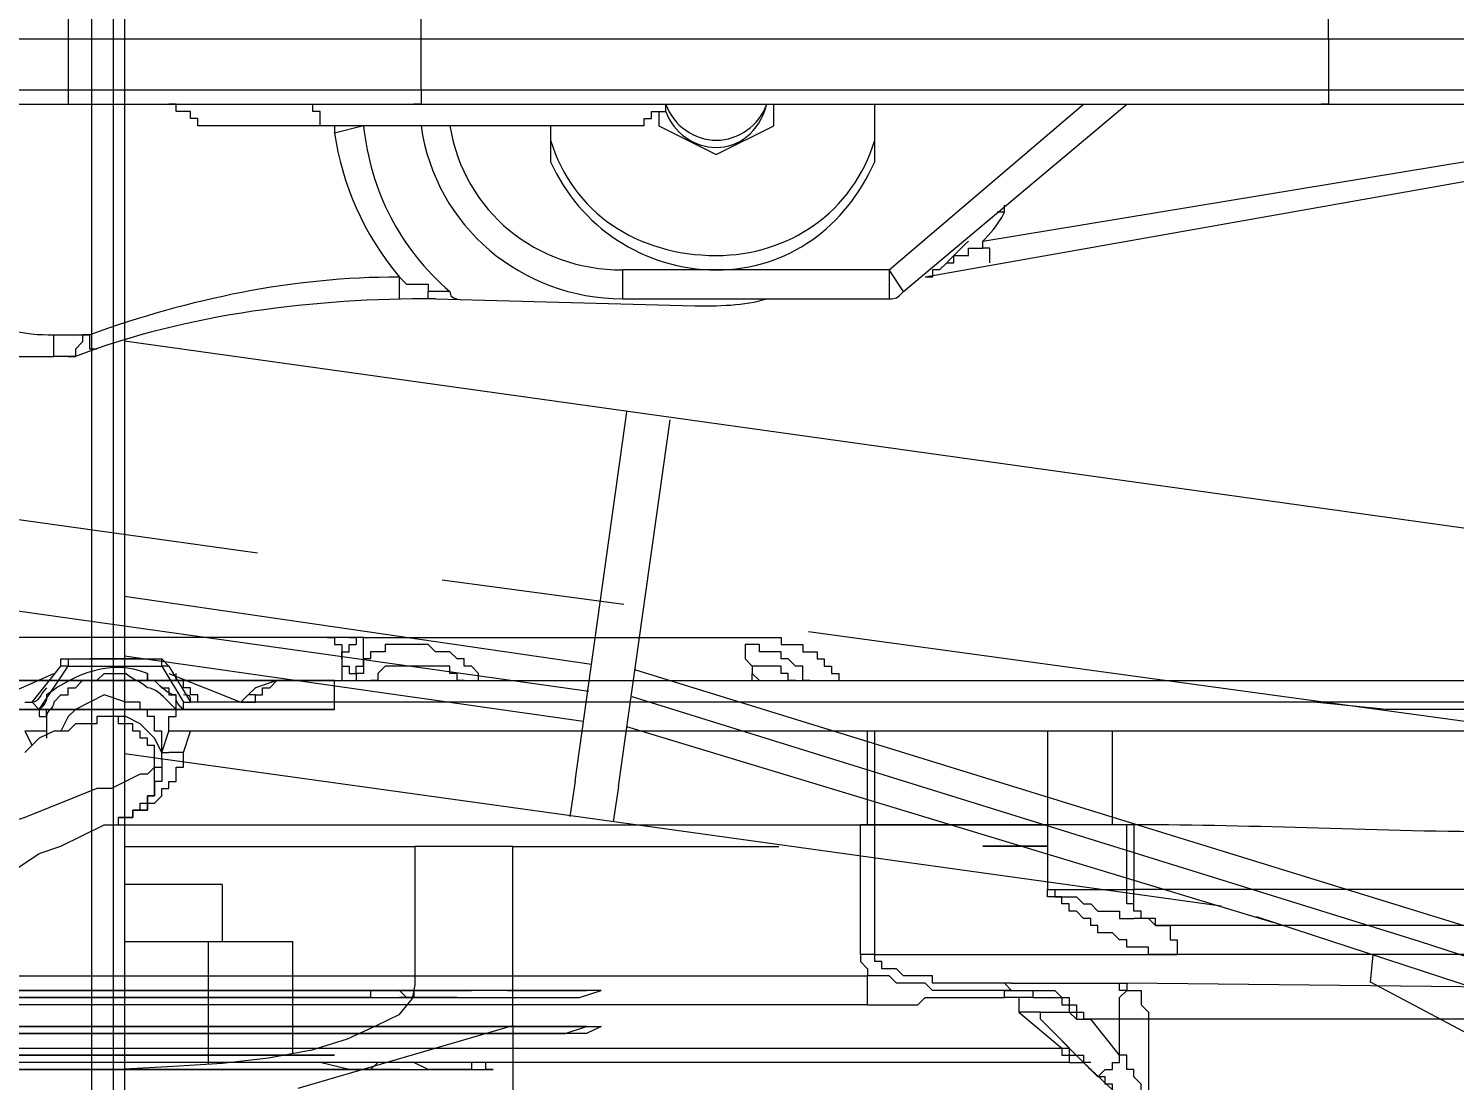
# Model space of a CAD drawing. Header units: millimetres. Extents: x 25083 to 52777, y 24772 to 45779.
# Drawn here: x 38618 to 38691.6, y 33862.8 to 33917 of the extents above; entities that cross this region are included whole.
import ezdxf

# ---------------------------------------------------------------- set-up
doc = ezdxf.new("R2010")
doc.units = ezdxf.units.MM
doc.layers.add('小车', color=7, linetype='Continuous')
doc.styles.get("Standard").update_dxf_attribs({"font": ''})
doc.styles.add('标准', font='', dxfattribs={"width": 0.667})
doc.styles.get('Standard').set_extended_font_data('SimSun')
doc.styles.get('标准').set_extended_font_data('FangSong_GB2312')
doc.dimstyles.new('ISO-25', dxfattribs={"dimtxt": 2.5, "dimasz": 2.5, "dimexe": 1.25, "dimexo": 0.625, "dimtad": 1, "dimtxsty": 'Standard', "dimcen": 2.5, "dimadec": 0, "dimazin": 0, "dimtfac": 1, "dimtmove": 0, "dimatfit": 3, "dimfxl": 1, "dimarcsym": 0})
doc.dimstyles.new('标准', dxfattribs={"dimtxt": 35, "dimasz": 4, "dimexe": 2, "dimexo": 0, "dimtad": 1, "dimdec": 1, "dimzin": 9, "dimdsep": 46, "dimtxsty": '标准', "dimcen": 0, "dimdle": 6, "dimazin": 2, "dimtfac": 1, "dimtdec": 1, "dimtmove": 0, "dimatfit": 3, "dimfxl": 1, "dimtolj": 1, "dimtzin": 0, "dimarcsym": 0})

# ---------------------------------------------------------------- blocks, each defined once
blk = doc.blocks.new('*D925')
at = {"color": 0, "lineweight": -2}
for p, q in [((29677.862, 34881.662), (29677.862, 32448.293)), ((40733.017, 34757.645), (40733.017, 32448.293)), ((29680.362, 32449.543), (40730.517, 32449.543))]:
    blk.add_line(p, q, dxfattribs=at)
at = {"color": 0}
for points in [[(29680.362, 32449.96), (29680.362, 32449.127), (29677.862, 32449.543)], [(40730.517, 32449.127), (40730.517, 32449.96), (40733.017, 32449.543)]]:
    blk.add_solid(points, dxfattribs=at)
at = {"layer": 'DEFPOINTS', "color": 0}
for p in [(29677.862, 34882.287), (40733.017, 34758.27), (40733.017, 32449.543)]:
    blk.add_point(p, dxfattribs=at)
at = {"color": 0, "insert": (35205.439, 32451.628), "char_height": 2.5, "attachment_point": 5}
blk.add_mtext('11055,15', dxfattribs=at)
blk = doc.blocks.new('zw$D2F4')
at = {"color": 7, "lineweight": 5}
for points in [[(684.415, 819.218), (684.415, 919.114)], [(699.64, 866.381), (699.269, 866.752), (699.269, 867.123), (698.526, 868.609), (698.526, 869.351), (697.041, 873.065), (696.669, 874.179), (695.184, 877.893), (694.441, 879.378), (693.327, 883.092), (692.956, 883.092), (692.213, 885.691), (691.47, 887.919), (690.728, 889.776), (689.985, 891.262), (689.614, 893.118), (689.242, 893.49), (688.5, 896.461), (688.128, 897.575), (688.128, 898.689), (687.757, 899.803), (687.757, 900.917), (687.386, 902.031), (687.386, 903.145)], [(684.786, 902.774), (685.9, 895.718), (688.5, 887.919), (690.356, 883.092), (691.842, 879.749), (692.956, 877.15), (694.441, 873.436), (695.184, 872.322), (695.555, 871.208), (696.669, 868.98), (696.669, 868.237), (697.041, 868.237)], [(685.157, 900.917), (685.157, 819.589)], [(685.9, 867.495), (685.9, 890.519), (686.271, 892.004), (686.271, 879.007), (686.271, 878.635), (686.271, 868.237)], [(688.128, 868.237), (688.128, 892.004), (687.757, 890.89), (687.757, 878.264), (687.757, 873.065), (687.757, 867.495)], [(686.271, 868.237), (686.271, 891.262), (685.9, 890.148), (685.9, 877.893), (685.9, 873.065), (685.9, 867.495)], [(687.386, 829.616), (687.386, 891.262)], [(684.415, 867.866), (684.415, 877.893), (684.043, 879.378), (684.043, 880.492), (684.415, 880.864), (684.415, 883.092), (684.043, 883.463), (684.043, 885.32), (684.415, 886.063), (684.415, 886.434), (684.043, 886.434), (684.043, 867.495)], [(685.9, 867.495), (685.9, 886.434), (685.9, 867.866)], [(688.871, 886.434), (688.871, 829.616)], [(685.9, 867.866), (685.9, 882.72), (685.9, 867.495)], [(687.757, 867.495), (687.757, 880.121), (688.128, 880.492), (688.128, 881.606), (687.757, 881.978), (687.757, 882.349), (688.128, 882.72), (688.128, 867.866)], [(684.043, 867.495), (684.043, 881.978), (684.043, 867.866)], [(733.805, 880.492), (733.805, 794.708)], [(734.548, 880.492), (734.548, 793.966)], [(737.148, 793.966), (737.148, 880.492)], [(706.325, 857.468), (706.325, 879.007)], [(684.786, 867.495), (684.786, 878.635), (684.786, 878.264), (684.786, 868.237)], [(684.786, 868.237), (684.786, 878.264), (684.786, 873.065), (684.786, 867.495)], [(702.611, 877.15), (702.611, 857.097)], [(702.611, 857.097), (702.611, 877.15)], [(704.097, 877.15), (704.097, 857.097)], [(704.097, 857.097), (704.097, 877.15)], [(702.983, 874.922), (704.468, 871.58)], [(701.126, 872.322), (700.383, 873.065)], [(701.497, 873.065), (700.754, 872.694)], [(701.497, 871.951), (701.497, 873.065)], [(702.983, 873.065), (702.983, 872.694)], [(701.497, 871.58), (701.126, 872.322)], [(702.983, 872.694), (702.611, 872.322), (702.24, 872.322), (702.24, 871.951)], [(702.24, 871.951), (702.611, 871.951), (702.611, 872.322)], [(702.611, 872.322), (704.839, 870.837)], [(702.983, 872.694), (704.839, 871.208)], [(701.497, 871.951), (701.126, 871.951)], [(702.24, 871.951), (701.497, 871.951)], [(701.869, 869.351), (701.869, 870.465), (701.497, 870.837), (701.497, 871.58)], [(702.983, 871.58), (703.354, 871.208), (703.354, 870.837), (703.725, 870.837), (703.725, 870.465), (704.097, 870.094), (704.097, 869.351), (704.468, 868.98), (704.468, 867.866)], [(720.808, 870.837), (720.808, 871.58)], [(720.808, 871.58), (721.922, 871.58)], [(721.922, 871.58), (721.922, 869.723)], [(702.611, 870.465), (702.24, 870.837), (701.497, 871.208)], [(704.839, 870.837), (704.839, 871.208)], [(704.839, 871.208), (705.211, 871.208)], [(704.839, 870.837), (704.839, 866.009)], [(705.211, 870.837), (704.839, 870.837)], [(705.211, 871.208), (705.211, 870.837)], [(705.211, 870.837), (705.211, 866.009)], [(721.922, 869.723), (721.922, 870.094), (721.551, 870.094), (721.179, 870.465), (720.808, 870.465), (720.808, 870.837)], [(738.262, 870.837), (733.805, 870.837)], [(702.983, 867.495), (702.983, 867.866), (703.354, 868.98), (702.611, 870.465)], [(701.126, 866.381), (701.869, 867.123), (702.24, 867.866), (702.24, 869.351), (701.869, 869.351)], [(701.497, 867.123), (701.497, 867.495), (701.869, 867.495), (701.869, 868.237), (702.24, 868.237), (702.24, 868.609), (702.24, 868.98), (702.24, 869.351), (701.869, 869.351)], [(721.179, 869.351), (721.179, 869.723), (721.922, 869.723)], [(696.669, 868.98), (696.669, 829.616)], [(684.043, 867.495), (684.043, 848.927), (684.043, 849.298), (684.415, 849.298), (684.415, 850.041), (684.043, 850.041), (684.043, 852.269), (684.415, 853.012), (684.415, 854.868), (684.043, 855.24), (684.043, 856.354), (684.415, 857.839), (684.415, 867.866)], [(684.043, 867.866), (684.043, 853.754), (684.043, 867.495)], [(684.786, 867.495), (684.786, 857.468), (684.786, 862.667), (684.786, 868.237)], [(684.786, 868.237), (684.786, 857.097), (684.786, 857.468), (684.786, 867.495)], [(686.271, 868.237), (686.271, 843.356), (685.9, 844.099), (685.9, 856.725), (685.9, 857.097), (685.9, 867.495)], [(685.9, 867.495), (685.9, 845.213), (686.271, 844.099), (686.271, 857.839), (686.271, 862.667), (686.271, 868.237)], [(685.9, 867.123), (685.9, 868.237)], [(685.9, 868.237), (685.9, 867.123)], [(685.9, 867.866), (685.9, 848.927), (685.9, 867.495)], [(685.9, 867.495), (685.9, 853.012), (685.9, 867.866)], [(687.757, 867.495), (687.757, 844.47), (688.128, 843.356), (688.128, 857.468), (688.128, 862.667), (688.128, 868.237)], [(687.757, 868.237), (687.757, 867.123)], [(687.757, 867.123), (687.757, 868.237)], [(688.128, 867.866), (688.128, 853.012), (687.757, 853.012), (687.757, 853.383), (688.128, 853.754), (688.128, 855.24), (687.757, 855.24), (687.757, 867.495)], [(697.412, 867.495), (697.041, 867.495), (697.041, 868.237)], [(697.041, 868.237), (697.041, 867.495), (697.412, 867.495), (697.412, 867.123), (697.784, 867.123), (697.784, 866.752), (698.155, 866.752), (698.155, 866.381), (699.64, 866.381)], [(697.412, 867.495), (697.412, 866.752), (697.784, 866.752), (697.784, 866.381), (698.155, 866.009), (698.526, 866.009), (698.526, 865.638), (698.898, 865.638), (698.898, 865.266), (699.269, 865.266), (699.64, 865.266), (699.64, 864.895), (700.383, 864.895)], [(699.64, 866.009), (698.898, 866.009), (698.898, 866.381), (698.155, 866.381), (698.155, 866.752), (697.784, 866.752), (697.412, 866.752), (697.412, 867.495)], [(700.383, 866.381), (700.754, 866.381), (700.754, 866.752), (701.126, 866.752), (701.126, 867.123), (701.497, 867.123)], [(701.497, 866.009), (701.497, 866.381), (702.24, 866.381), (702.24, 866.752), (702.611, 866.752), (702.611, 867.123), (702.983, 867.123), (702.983, 867.495)], [(699.64, 866.381), (700.383, 866.381)], [(699.64, 866.381), (699.64, 866.009)], [(700.383, 866.009), (701.126, 866.381)], [(704.468, 866.752), (704.097, 866.752), (704.097, 866.381), (703.725, 866.009), (703.725, 865.638), (703.354, 865.638), (703.354, 865.266)], [(704.097, 866.752), (704.468, 866.752)], [(700.012, 866.009), (699.64, 866.009)], [(700.383, 866.009), (701.497, 865.638)], [(700.383, 866.009), (701.497, 866.009)], [(700.383, 866.009), (700.383, 865.638)], [(701.497, 865.638), (702.24, 865.638)], [(701.497, 864.524), (701.497, 865.638)], [(702.24, 865.638), (702.24, 865.266), (702.611, 865.266), (702.611, 864.895), (702.983, 864.895), (702.983, 864.524)], [(704.839, 866.009), (702.983, 864.895)], [(704.468, 865.638), (702.983, 861.924)], [(704.839, 865.638), (702.983, 864.524)], [(705.211, 866.009), (704.839, 865.638)], [(704.839, 866.009), (705.211, 866.009)], [(704.839, 865.638), (704.839, 866.009)], [(732.691, 864.152), (733.063, 864.152), (733.063, 864.524), (733.434, 864.524), (733.434, 864.895), (733.434, 865.266), (733.805, 865.266), (733.805, 865.638)], [(700.383, 864.895), (701.497, 864.524)], [(702.983, 864.152), (703.354, 864.152), (703.354, 864.524), (703.725, 864.524), (703.725, 864.895), (704.097, 864.895), (704.097, 865.266), (704.468, 865.266)], [(701.497, 829.616), (701.497, 864.524)], [(702.983, 864.152), (702.983, 864.524)], [(702.983, 863.781), (702.983, 864.152)], [(732.691, 841.128), (732.691, 864.152)], [(702.983, 863.41), (702.983, 863.781)], [(702.983, 863.038), (702.983, 863.41)], [(702.983, 862.667), (702.983, 863.41)], [(702.983, 862.667), (702.983, 863.038)], [(702.983, 862.296), (702.983, 862.667)], [(702.983, 861.924), (702.983, 862.296)], [(702.983, 861.182), (702.983, 862.296)], [(702.983, 861.553), (702.983, 861.924)], [(703.354, 861.553), (702.983, 861.924)], [(702.983, 861.553), (702.983, 861.924)], [(702.983, 861.924), (702.983, 861.553)], [(702.611, 861.182), (702.611, 859.325), (702.611, 858.953)], [(702.611, 858.953), (702.611, 860.81), (702.611, 861.182)], [(702.611, 861.182), (702.611, 859.325), (702.611, 858.953)], [(702.611, 858.953), (702.611, 860.81), (702.611, 861.182)], [(702.983, 861.182), (702.983, 861.553)], [(702.983, 861.182), (702.983, 861.553)], [(702.983, 861.182), (703.354, 861.182)], [(702.983, 860.81), (702.983, 861.182)], [(702.983, 860.81), (702.983, 861.182)], [(703.725, 861.182), (703.354, 861.553)], [(703.354, 861.182), (703.354, 861.553)], [(703.354, 861.182), (703.354, 860.81), (703.725, 860.81), (703.725, 860.439), (704.097, 860.067), (704.097, 859.696)], [(704.097, 860.067), (703.725, 861.182)], [(704.097, 858.953), (704.097, 860.439), (704.097, 861.182)], [(704.097, 861.182), (704.097, 859.696), (704.097, 859.325), (704.097, 858.953)], [(704.097, 858.953), (704.097, 860.439), (704.097, 860.81), (704.097, 861.182)], [(704.097, 861.182), (704.097, 859.696), (704.097, 858.953)], [(702.983, 860.439), (702.983, 860.81)], [(702.983, 860.439), (702.983, 860.81)], [(702.983, 860.067), (702.983, 860.439)], [(702.983, 859.696), (702.983, 860.439)], [(702.983, 859.696), (702.983, 860.439)], [(702.983, 860.067), (702.983, 860.439)], [(702.983, 859.696), (702.983, 860.067)], [(702.983, 859.696), (702.983, 860.067)], [(702.983, 859.325), (702.983, 859.696)], [(702.983, 859.325), (702.983, 859.696)], [(704.097, 859.696), (704.097, 860.067)], [(704.097, 859.696), (704.097, 857.468)], [(702.983, 858.953), (702.983, 859.325)], [(702.983, 858.953), (702.983, 859.325)], [(702.983, 858.582), (702.983, 859.325)], [(702.983, 858.582), (702.983, 858.953)], [(702.983, 858.211), (702.983, 858.582)], [(702.983, 858.211), (702.983, 858.582)], [(702.983, 858.211), (702.983, 858.582)], [(702.983, 858.211), (702.983, 858.582)], [(702.983, 857.839), (702.983, 858.211)], [(702.983, 857.839), (702.983, 858.211)], [(732.691, 857.839), (733.434, 857.839), (733.434, 858.211), (733.805, 858.211)], [(702.983, 857.468), (702.983, 857.839)], [(702.983, 857.468), (702.983, 857.839)], [(702.983, 857.097), (702.983, 857.839)], [(702.983, 857.097), (702.983, 857.468)], [(704.097, 857.468), (704.097, 855.611)], [(706.325, 857.097), (706.325, 857.468)], [(706.325, 857.468), (706.325, 857.097)], [(702.611, 857.097), (704.097, 857.097)], [(702.611, 857.097), (704.097, 857.097)], [(702.983, 856.725), (702.983, 857.097)], [(702.983, 856.725), (702.983, 857.097)], [(702.983, 856.725), (702.983, 857.097)], [(702.983, 856.725), (702.983, 857.097)], [(702.983, 856.354), (702.983, 856.725)], [(702.983, 856.354), (702.983, 856.725)], [(705.211, 856.725), (704.097, 856.725)], [(704.839, 856.725), (704.839, 856.354), (704.468, 856.354), (704.468, 855.982)], [(705.211, 856.725), (704.839, 856.725)], [(706.325, 857.097), (705.953, 857.097), (705.953, 856.725), (705.211, 856.725)], [(705.211, 856.725), (705.582, 856.725), (705.582, 856.354), (705.953, 856.354)], [(705.953, 856.725), (705.211, 856.725)], [(706.325, 856.354), (706.325, 857.097)], [(732.691, 855.611), (732.32, 857.097)], [(702.983, 855.982), (702.983, 856.354)], [(702.983, 855.611), (702.983, 856.354)], [(702.983, 855.24), (702.983, 855.982)], [(702.983, 855.611), (702.983, 855.982)], [(705.211, 855.611), (704.468, 855.611), (704.468, 855.982)], [(704.468, 855.982), (704.839, 855.982), (704.839, 855.611), (706.325, 855.611)], [(706.325, 856.354), (706.325, 855.982), (705.953, 855.982)], [(705.953, 856.354), (705.953, 855.982)], [(706.325, 855.611), (706.325, 855.982), (705.953, 855.982)], [(706.325, 855.611), (706.325, 856.354)], [(702.983, 855.24), (702.983, 855.611)], [(702.983, 855.24), (702.983, 855.611)], [(702.983, 855.24), (702.983, 855.611)], [(702.983, 854.868), (702.983, 855.24)], [(702.983, 854.868), (702.983, 855.24)], [(704.097, 855.611), (704.097, 853.754)], [(704.468, 854.868), (704.097, 854.868), (704.097, 855.24)], [(705.582, 854.868), (705.582, 855.24), (705.211, 855.24), (705.211, 855.611)], [(706.325, 855.611), (706.325, 834.815)], [(702.983, 854.497), (702.983, 854.868)], [(702.983, 854.126), (702.983, 854.868)], [(702.983, 854.126), (702.983, 854.497)], [(702.983, 854.126), (702.983, 854.497)], [(702.983, 854.126), (702.983, 854.497)], [(704.097, 849.669), (704.468, 849.669), (704.839, 850.041), (704.839, 850.412), (705.211, 850.412), (705.211, 850.783), (705.582, 851.155), (705.582, 851.898), (705.953, 852.269), (705.953, 854.497), (705.582, 854.497), (705.582, 854.868)], [(704.839, 852.269), (704.839, 854.497), (704.468, 854.868)], [(687.757, 853.754), (687.757, 851.898), (687.757, 850.783)], [(687.757, 850.783), (687.757, 852.64), (687.757, 853.754)], [(702.983, 853.754), (702.983, 854.126)], [(702.983, 853.754), (702.983, 854.126)], [(702.983, 853.383), (702.983, 853.754)], [(702.983, 853.383), (702.983, 853.754)], [(704.097, 853.754), (704.097, 851.155)], [(723.779, 853.754), (724.893, 853.754)], [(724.893, 853.754), (724.521, 853.383), (724.521, 852.269), (724.15, 852.269)], [(688.128, 853.012), (688.128, 851.155), (688.128, 850.783), (688.128, 850.041)], [(688.128, 850.041), (688.128, 851.526), (688.128, 851.898), (688.128, 853.012)], [(702.983, 853.012), (702.983, 853.383)], [(702.983, 853.012), (702.983, 853.383)], [(702.983, 852.64), (702.983, 853.012)], [(702.983, 852.64), (702.983, 853.012)], [(702.983, 852.64), (702.983, 853.012)], [(702.983, 852.64), (702.983, 853.012)], [(734.548, 852.64), (733.805, 852.64), (733.805, 853.012)], [(737.148, 852.64), (738.262, 852.64), (738.262, 853.012)], [(702.983, 851.898), (702.983, 852.64)], [(702.983, 851.898), (702.983, 852.64)], [(704.097, 850.412), (704.097, 850.783), (704.468, 850.783), (704.468, 851.155), (704.839, 851.155), (704.839, 852.269)], [(723.779, 851.898), (723.779, 852.269), (724.15, 852.269)], [(724.15, 851.155), (724.15, 852.269)], [(734.548, 852.64), (737.148, 852.64)], [(702.983, 851.155), (702.983, 851.898)], [(702.983, 851.526), (702.983, 851.898)], [(702.983, 851.526), (702.983, 851.898)], [(702.983, 851.155), (702.983, 851.526)], [(702.983, 851.155), (702.983, 851.526)], [(702.983, 851.155), (702.983, 851.526)], [(723.779, 851.898), (723.407, 838.529)], [(702.983, 850.783), (702.983, 851.155)], [(702.983, 850.783), (702.983, 851.155)], [(702.983, 850.412), (702.983, 850.783)], [(702.983, 850.412), (702.983, 850.783)], [(704.097, 851.155), (704.097, 848.555)], [(702.983, 850.041), (702.983, 850.412)], [(702.983, 850.041), (702.983, 850.412)], [(702.983, 850.041), (702.983, 850.412)], [(702.983, 849.669), (702.983, 850.041)], [(702.983, 849.298), (702.983, 850.041)], [(702.983, 849.298), (702.983, 849.669)], [(702.983, 848.927), (702.983, 849.298)], [(702.983, 848.927), (702.983, 849.298)], [(702.983, 848.555), (702.983, 848.927)], [(702.983, 848.555), (702.983, 848.927)], [(702.983, 848.555), (702.983, 848.927)], [(702.983, 848.184), (702.983, 848.555)], [(702.983, 848.184), (702.983, 848.555)], [(704.097, 848.555), (704.097, 844.842)], [(688.128, 848.184), (688.128, 845.584), (688.128, 845.213), (688.128, 844.099)], [(688.128, 844.099), (688.128, 846.699), (688.128, 847.07), (688.128, 848.184)], [(702.983, 847.813), (702.983, 848.184)], [(702.983, 847.813), (702.983, 848.184)], [(702.983, 847.441), (702.983, 847.813)], [(702.983, 847.441), (702.983, 847.813)], [(702.983, 847.441), (702.983, 847.813)], [(702.983, 847.441), (702.983, 847.813)], [(702.983, 846.699), (702.983, 847.441)], [(702.983, 846.699), (702.983, 847.441)], [(702.983, 846.327), (702.983, 846.699)], [(702.983, 846.327), (702.983, 846.699)], [(702.983, 846.327), (702.983, 846.699)], [(702.983, 846.327), (702.983, 846.699)], [(702.983, 845.584), (702.983, 846.327)], [(702.983, 845.584), (702.983, 846.327)], [(702.983, 845.213), (702.983, 845.584)], [(702.983, 845.213), (702.983, 845.584)], [(702.983, 845.213), (702.983, 845.584)], [(702.983, 845.213), (702.983, 845.584)], [(732.691, 845.956), (730.835, 845.956)], [(702.983, 844.842), (702.983, 845.213)], [(702.983, 844.842), (702.983, 845.213)], [(702.983, 844.47), (702.983, 844.842)], [(702.983, 844.47), (702.983, 844.842)], [(702.983, 844.099), (702.983, 844.47)], [(702.983, 844.099), (702.983, 844.47)], [(702.983, 844.099), (702.983, 844.47)], [(702.983, 844.099), (702.983, 844.47)], [(704.097, 844.842), (704.097, 844.099)], [(702.983, 843.728), (702.983, 844.099)], [(702.983, 843.728), (702.983, 844.099)], [(702.983, 843.356), (702.983, 843.728)], [(702.983, 843.356), (702.983, 843.728)], [(704.097, 844.099), (704.097, 842.242)], [(702.983, 842.985), (702.983, 843.356)], [(702.983, 842.985), (702.983, 843.356)], [(702.983, 842.985), (702.983, 843.356)], [(702.983, 842.985), (702.983, 843.356)], [(702.983, 842.242), (702.983, 842.985)], [(702.983, 842.242), (702.983, 842.985)], [(702.983, 841.871), (702.983, 842.614)], [(702.983, 842.242), (702.983, 842.614)], [(702.983, 841.871), (702.983, 842.242)], [(702.983, 841.871), (702.983, 842.242)], [(702.983, 841.871), (702.983, 842.242)], [(704.097, 842.242), (704.097, 841.128)], [(723.779, 842.242), (723.779, 828.502)], [(723.779, 842.242), (725.264, 842.242)], [(725.264, 828.502), (725.264, 842.242)], [(702.983, 841.499), (702.983, 841.871)], [(702.983, 841.499), (702.983, 841.871)], [(702.983, 841.128), (702.983, 841.499)], [(702.983, 841.128), (702.983, 841.499)], [(702.983, 840.757), (702.983, 841.128)], [(702.983, 840.757), (702.983, 841.128)], [(702.983, 840.757), (702.983, 841.128)], [(702.983, 840.757), (702.983, 841.128)], [(702.983, 840.385), (702.983, 840.757)], [(702.983, 840.385), (702.983, 840.757)], [(704.097, 841.128), (704.097, 838.9)], [(732.691, 841.128), (733.063, 841.128), (733.063, 840.757), (733.434, 840.757), (733.434, 840.385), (733.434, 840.014), (733.805, 840.014), (733.805, 839.643)], [(702.983, 840.014), (702.983, 840.385)], [(702.983, 840.014), (702.983, 840.385)], [(702.983, 840.014), (702.983, 840.385)], [(702.983, 839.643), (702.983, 840.014)], [(702.983, 839.643), (702.983, 840.014)], [(732.691, 840.385), (731.206, 837.415)], [(733.434, 840.385), (732.691, 840.385)], [(702.983, 839.271), (702.983, 839.643)], [(702.983, 839.271), (702.983, 839.643)], [(702.983, 839.271), (702.983, 839.643)], [(702.983, 839.271), (702.983, 839.643)], [(702.983, 838.9), (702.983, 839.271)], [(702.983, 838.9), (702.983, 839.271)], [(702.983, 838.529), (702.983, 838.9)], [(702.983, 838.529), (702.983, 838.9)], [(702.983, 838.529), (702.983, 838.9)], [(702.983, 838.529), (702.983, 838.9)], [(702.983, 838.157), (702.983, 838.529)], [(702.983, 838.157), (702.983, 838.529)], [(704.097, 838.9), (704.097, 836.3)], [(702.983, 837.786), (702.983, 838.157)], [(702.983, 837.786), (702.983, 838.157)], [(702.983, 837.043), (702.983, 838.157)], [(702.983, 836.672), (702.983, 838.157)], [(702.983, 837.415), (702.983, 837.786)], [(702.983, 835.186), (702.983, 837.043)], [(702.983, 835.186), (702.983, 837.043)], [(731.206, 837.415), (732.691, 834.444)], [(702.983, 836.3), (702.983, 836.672)], [(702.983, 835.929), (702.983, 836.3)], [(702.983, 835.929), (702.983, 836.3)], [(704.097, 836.3), (704.097, 835.929)], [(702.983, 835.558), (702.983, 835.929)], [(702.983, 835.558), (702.983, 835.929)], [(702.983, 835.186), (702.983, 835.558)], [(702.983, 835.186), (702.983, 835.558)], [(704.097, 835.929), (704.097, 835.186)], [(704.097, 832.587), (704.097, 832.958), (704.839, 832.958), (704.839, 833.33), (705.211, 833.701), (705.211, 834.072), (705.582, 834.072), (705.582, 834.815), (705.582, 835.186), (705.953, 835.186), (705.953, 835.929), (705.582, 835.929)], [(704.097, 835.186), (704.468, 835.558)], [(704.097, 833.33), (704.097, 833.701), (704.468, 833.701), (704.468, 834.072), (704.839, 834.072), (704.839, 834.815), (704.839, 835.186), (704.839, 835.558), (704.468, 835.558)], [(705.582, 835.929), (705.211, 835.929), (704.839, 835.558), (704.468, 835.558)], [(704.097, 835.186), (704.097, 796.936), (703.725, 796.194), (703.725, 792.851), (703.354, 792.48), (703.354, 792.109), (702.983, 791.737), (702.983, 791.366), (702.611, 790.995)], [(702.983, 834.444), (702.983, 835.186)], [(702.983, 830.359), (702.983, 835.186)], [(706.325, 834.815), (706.325, 834.072), (705.953, 834.072), (705.953, 832.958), (705.582, 832.958), (705.582, 832.216), (705.211, 832.216), (705.211, 831.844), (704.839, 831.844), (704.839, 831.473), (704.468, 831.473), (704.468, 831.101), (704.097, 831.101)], [(723.779, 834.815), (723.779, 833.701)], [(702.983, 832.958), (702.983, 834.444)], [(732.691, 834.444), (733.805, 834.444)], [(702.983, 832.587), (702.983, 832.958)], [(702.983, 831.844), (702.983, 832.587)], [(702.983, 830.359), (702.983, 831.844)], [(702.611, 790.995), (702.611, 802.878), (702.983, 806.592), (702.983, 830.359)], [(702.611, 790.995), (702.611, 792.851), (702.983, 793.594), (702.983, 830.359)], [(687.386, 829.616), (688.871, 829.616)], [(687.386, 829.616), (687.386, 827.016), (687.757, 826.645), (687.757, 822.56)], [(688.128, 822.56), (688.128, 826.274), (688.5, 826.645), (688.5, 828.131), (688.871, 828.502), (688.871, 829.616)], [(689.985, 829.987), (689.614, 829.987), (689.242, 829.616), (688.871, 829.616)], [(689.985, 829.987), (696.669, 829.987)], [(696.669, 829.616), (696.669, 829.987)], [(696.669, 829.616), (696.669, 829.245)], [(696.669, 829.616), (701.497, 829.616)], [(701.497, 829.245), (701.497, 829.616)], [(688.5, 822.189), (688.5, 826.274), (688.871, 826.274), (688.871, 827.759), (689.242, 828.131), (689.242, 828.873), (689.614, 828.873), (689.614, 829.245), (689.985, 829.245)], [(689.985, 829.245), (696.669, 829.245)], [(689.985, 829.245), (689.985, 813.648)], [(696.669, 829.245), (701.497, 829.245)], [(696.669, 820.332), (696.669, 829.245)], [(696.669, 829.245), (696.669, 827.388)], [(701.497, 820.332), (701.497, 829.245)], [(730.835, 829.245), (733.805, 829.245)], [(725.264, 828.502), (723.779, 828.502)], [(724.15, 827.759), (725.264, 828.502)], [(725.264, 828.502), (733.805, 818.475)], [(696.669, 827.388), (696.669, 826.274)], [(724.15, 827.759), (733.805, 816.247)], [(732.32, 784.682), (724.893, 826.645)], [(725.635, 825.531), (725.264, 825.902), (725.264, 826.274), (724.893, 826.274), (724.893, 826.645)], [(696.669, 826.274), (696.669, 824.046)], [(696.669, 822.189), (696.669, 825.531)], [(696.669, 825.531), (696.669, 822.189)], [(725.635, 825.531), (725.635, 825.16), (726.007, 825.16), (726.007, 824.417), (726.378, 824.417), (726.378, 823.674), (726.75, 823.674)], [(695.555, 823.674), (695.555, 820.332)], [(695.555, 820.332), (695.555, 823.674)], [(696.669, 824.046), (696.669, 823.303)], [(725.635, 823.303), (726.378, 823.303), (726.378, 823.674), (726.75, 823.674)], [(726.75, 823.674), (732.691, 787.652)], [(696.669, 823.303), (696.669, 820.332)], [(687.757, 821.075), (687.757, 822.56)], [(688.128, 822.56), (688.128, 821.075)], [(688.5, 822.189), (688.5, 822.56), (688.128, 822.189), (688.128, 822.56)], [(688.5, 822.189), (688.5, 816.247)], [(687.014, 821.817), (685.157, 819.589)], [(686.643, 820.703), (687.014, 820.703), (687.014, 821.817)], [(687.757, 821.075), (687.757, 821.817), (687.386, 821.817), (687.014, 821.817)], [(683.672, 817.733), (686.643, 820.703)], [(684.415, 818.475), (686.643, 820.703)], [(688.128, 821.075), (688.128, 819.961), (687.757, 819.589), (687.757, 819.218), (687.386, 819.218), (687.386, 818.847), (687.014, 818.847), (687.014, 818.475), (686.643, 818.475), (686.643, 818.104)], [(687.757, 821.075), (687.757, 819.589), (687.386, 819.589), (687.386, 819.218), (687.014, 819.218), (687.014, 818.847), (686.643, 818.847), (686.643, 818.475)], [(686.643, 820.703), (687.014, 820.703), (687.014, 820.332), (687.014, 819.218), (686.643, 818.847), (686.643, 818.475)], [(687.757, 821.075), (688.128, 821.075)], [(689.985, 813.648), (689.985, 815.133), (690.356, 815.133), (690.356, 816.247), (690.728, 816.247), (690.728, 816.618), (691.099, 816.99), (691.099, 817.733), (691.47, 817.733), (691.47, 818.104), (691.842, 818.104), (691.842, 818.475), (692.213, 818.847), (692.213, 819.218), (692.585, 819.218), (692.585, 819.589), (692.956, 819.589), (692.956, 820.332), (693.327, 820.332)], [(693.327, 820.332), (693.327, 819.961), (692.956, 819.961), (692.956, 818.847), (692.585, 818.475), (692.585, 818.104), (692.213, 817.733), (692.213, 816.618), (691.842, 816.618), (691.842, 816.247), (691.842, 815.876)], [(696.669, 820.332), (693.327, 820.332)], [(693.327, 820.332), (693.327, 816.618)], [(701.497, 820.332), (696.669, 820.332)], [(701.497, 816.99), (701.497, 819.589), (701.497, 819.961), (701.497, 820.332)], [(685.157, 819.589), (684.786, 819.589), (684.786, 819.218), (684.415, 819.218)], [(684.415, 819.218), (684.415, 818.475)], [(685.157, 819.589), (685.157, 819.218), (684.786, 819.218), (684.786, 818.847)], [(684.786, 818.847), (684.786, 818.475), (684.415, 818.475)], [(684.415, 818.104), (684.415, 818.475)], [(686.643, 818.104), (686.643, 818.475)], [(684.043, 818.104), (678.473, 812.162)], [(682.558, 816.247), (682.558, 816.618), (682.929, 816.618), (682.929, 816.99), (683.301, 816.99), (683.301, 817.361), (683.672, 817.361), (683.672, 817.733)], [(683.672, 817.733), (684.043, 817.361), (684.043, 816.99), (684.415, 816.99), (684.415, 816.618), (684.786, 816.618)], [(684.786, 816.618), (686.643, 818.104)], [(686.643, 816.618), (686.643, 818.104)], [(696.669, 816.247), (696.669, 817.361)], [(696.669, 816.99), (701.497, 816.99)], [(701.497, 808.449), (701.497, 816.99)], [(682.558, 815.133), (682.929, 815.504), (683.301, 815.504), (683.672, 815.876), (684.043, 815.876), (684.043, 816.247), (684.786, 816.247), (684.786, 816.618)], [(684.786, 816.618), (686.643, 816.618)], [(686.643, 816.618), (687.757, 816.618), (688.128, 816.247), (688.128, 816.618), (688.5, 816.618), (688.5, 816.247)], [(688.5, 816.247), (688.128, 816.247), (688.128, 815.504), (687.757, 815.504), (687.386, 815.504), (687.014, 815.133), (686.643, 815.133)], [(688.128, 781.711), (688.5, 816.247)], [(692.213, 815.876), (692.585, 815.876), (692.585, 816.247), (693.327, 816.247)], [(693.327, 816.618), (693.327, 816.247)], [(693.327, 816.247), (696.669, 816.247)], [(693.327, 816.247), (693.327, 815.876)], [(696.669, 815.876), (696.669, 816.247)], [(691.842, 815.133), (691.842, 815.504), (692.213, 815.504), (692.213, 815.876)], [(691.842, 815.504), (691.842, 815.876)], [(691.842, 815.133), (691.842, 815.504)], [(692.213, 815.876), (693.327, 815.876)], [(696.669, 815.876), (693.327, 815.876)], [(686.643, 815.133), (682.558, 815.133)], [(686.643, 780.597), (686.643, 815.133)], [(691.47, 814.762), (691.842, 814.762), (691.842, 815.133)], [(691.47, 814.762), (691.47, 814.39)], [(691.47, 814.39), (691.47, 814.019), (690.728, 814.019), (690.728, 813.648), (689.985, 813.648)], [(689.985, 799.907), (689.985, 813.648)], [(734.548, 805.849), (733.805, 805.849), (733.805, 806.22)], [(737.148, 805.849), (738.262, 805.849), (738.262, 806.22)], [(737.148, 805.849), (734.548, 805.849)]]:
    blk.add_lwpolyline(points, dxfattribs=at)
for points in [[(720.808, 874.179), (720.808, 873.436), (720.808, 872.322), (720.808, 871.58)], [(722.293, 874.179), (721.922, 873.065), (721.922, 872.322), (721.922, 871.58)], [(702.611, 872.322), (702.611, 872.322), (702.611, 872.322), (702.611, 872.322)], [(703.354, 871.951), (702.983, 871.951), (702.983, 871.951), (702.611, 872.322)], [(703.725, 871.951), (703.354, 872.322), (702.983, 872.322), (702.983, 872.694)], [(702.24, 871.951), (701.869, 871.951), (701.497, 871.951), (701.126, 871.951)], [(702.983, 871.58), (702.611, 871.58), (702.611, 871.951), (702.24, 871.951)], [(704.468, 866.752), (705.211, 868.609), (704.468, 870.465), (703.354, 871.951)], [(720.808, 870.837), (720.808, 870.465), (720.808, 870.465), (720.808, 870.465)], [(723.779, 851.898), (723.779, 858.211), (723.036, 864.524), (720.808, 870.465)], [(705.211, 868.237), (705.211, 868.609), (705.211, 869.351), (705.211, 869.723)], [(724.893, 853.754), (724.893, 859.325), (723.779, 864.524), (721.922, 869.723)], [(703.725, 866.752), (704.097, 867.123), (704.097, 867.495), (704.468, 867.866)], [(705.211, 867.866), (705.211, 867.866), (705.211, 868.237), (705.211, 868.237)], [(705.211, 867.123), (705.211, 867.123), (705.211, 867.495), (705.211, 867.866)], [(702.983, 867.495), (702.983, 867.495), (702.983, 867.495), (702.983, 867.495)], [(700.383, 866.381), (700.383, 866.381), (700.383, 866.381), (700.383, 866.381)], [(702.983, 865.638), (703.354, 866.009), (703.725, 866.381), (703.725, 866.752)], [(703.354, 865.266), (703.354, 865.638), (703.725, 866.009), (704.097, 866.381)], [(704.097, 866.381), (704.097, 866.381), (704.097, 866.752), (704.097, 866.752)], [(700.012, 866.009), (700.012, 866.009), (700.012, 866.009), (700.383, 866.009)], [(700.383, 866.009), (700.383, 866.009), (700.383, 866.009), (700.383, 866.009)], [(700.383, 866.009), (700.383, 866.009), (700.383, 866.009), (700.383, 866.009)], [(700.383, 864.895), (700.383, 865.266), (700.383, 865.266), (700.383, 865.638)], [(701.497, 866.009), (701.497, 866.009), (701.497, 866.009), (701.497, 866.009)], [(702.611, 865.266), (702.611, 865.266), (702.983, 865.638), (702.983, 865.638)], [(702.611, 865.266), (702.983, 865.266), (702.983, 865.266), (703.354, 865.266)], [(702.611, 864.895), (702.983, 865.266), (702.983, 865.266), (703.354, 865.266)], [(702.983, 864.524), (703.354, 864.524), (703.354, 864.524), (703.354, 864.895)], [(702.983, 864.524), (702.983, 864.524), (702.983, 864.524), (702.983, 864.524)], [(702.983, 864.524), (702.983, 864.524), (702.983, 864.524), (702.983, 864.524)], [(702.983, 864.152), (702.983, 864.152), (702.983, 864.152), (702.983, 864.152)], [(702.983, 864.152), (702.983, 864.152), (702.983, 864.152), (702.983, 864.152)], [(702.983, 861.924), (702.983, 861.924), (702.983, 861.924), (702.983, 861.924)], [(702.983, 861.924), (702.983, 861.924), (702.983, 861.924), (702.983, 861.924)], [(702.983, 861.553), (702.983, 861.553), (702.983, 861.182), (702.983, 861.182)], [(702.983, 861.182), (702.983, 861.182), (702.983, 861.182), (702.983, 861.182)], [(704.839, 856.725), (704.839, 856.725), (704.468, 856.725), (704.097, 856.725)], [(732.32, 857.097), (729.72, 856.725), (727.121, 855.611), (724.893, 853.754)], [(732.691, 857.097), (732.691, 857.097), (732.691, 857.097), (732.32, 857.097)], [(704.468, 855.982), (704.468, 855.982), (704.097, 855.982), (704.097, 855.982)], [(732.691, 855.611), (729.349, 855.24), (726.378, 853.754), (724.15, 851.155)], [(732.691, 852.64), (727.492, 851.898), (723.779, 847.441), (723.779, 842.242)], [(724.15, 851.155), (723.779, 851.155), (723.779, 850.783), (723.779, 850.783)], [(732.691, 851.155), (728.235, 850.412), (725.264, 846.699), (725.264, 842.242)], [(730.835, 845.956), (727.492, 844.47), (725.264, 841.128), (725.264, 837.415)], [(731.949, 845.956), (728.235, 844.842), (726.007, 841.499), (726.007, 837.415)], [(733.434, 840.014), (732.32, 839.643), (731.577, 838.529), (731.577, 837.415)], [(733.805, 840.014), (732.691, 839.643), (731.949, 838.529), (731.949, 837.415)], [(723.407, 838.529), (723.407, 837.415), (723.407, 835.929), (723.779, 834.815)], [(725.264, 837.415), (725.264, 833.701), (727.492, 830.73), (730.835, 829.245)], [(726.007, 837.415), (726.007, 833.701), (728.235, 830.359), (731.949, 829.245)], [(731.577, 837.415), (731.577, 836.3), (732.32, 835.186), (733.805, 834.815)], [(731.949, 837.415), (731.949, 836.3), (732.691, 835.186), (733.805, 834.815)], [(704.097, 835.558), (704.097, 835.558), (704.468, 835.558), (704.468, 835.558)], [(689.985, 829.245), (689.985, 829.616), (689.985, 829.616), (689.985, 829.987)], [(696.669, 829.245), (696.669, 829.245), (696.669, 829.616), (696.669, 829.616)], [(723.779, 828.502), (723.779, 828.131), (723.779, 828.131), (724.15, 827.759)], [(725.635, 825.531), (726.007, 825.16), (726.378, 824.788), (726.75, 824.417)], [(726.75, 823.674), (727.121, 823.303), (727.492, 822.932), (728.235, 822.56)], [(728.235, 822.56), (728.235, 822.56), (728.235, 822.56), (728.235, 822.932)], [(687.757, 822.56), (688.128, 822.56), (688.128, 822.56), (688.128, 822.56)], [(687.757, 822.56), (687.757, 822.56), (687.757, 822.56), (687.757, 822.56)], [(728.235, 822.56), (728.235, 822.56), (728.606, 822.56), (728.606, 822.56)], [(696.669, 818.475), (696.669, 819.218), (696.669, 819.589), (696.669, 820.332)], [(696.669, 818.847), (696.669, 819.218), (696.669, 819.961), (696.669, 820.332)], [(684.043, 818.104), (684.043, 818.104), (684.043, 818.104), (684.415, 818.475)], [(684.415, 818.475), (684.415, 818.475), (684.415, 818.475), (684.415, 818.475)], [(684.786, 818.847), (684.786, 818.847), (684.786, 818.847), (684.786, 818.847)], [(696.669, 817.361), (696.669, 817.733), (696.669, 818.104), (696.669, 818.475)], [(686.643, 815.133), (686.643, 815.504), (686.643, 815.876), (686.643, 816.618)], [(693.327, 796.565), (693.327, 803.25), (693.327, 809.563), (693.327, 815.876)], [(696.298, 796.565), (696.298, 803.25), (696.669, 809.563), (696.669, 815.876)], [(691.842, 815.133), (691.842, 815.133), (691.47, 814.762), (691.47, 814.762)], [(691.47, 795.08), (691.47, 801.764), (691.47, 808.077), (691.47, 814.762)], [(701.497, 795.822), (701.497, 800.279), (701.497, 804.364), (701.497, 808.449)], [(689.985, 788.767), (689.985, 792.48), (689.985, 796.194), (689.985, 799.907)]]:
    blk.add_open_spline(points, degree=3, dxfattribs=at)
blk = doc.blocks.new('*D468')
at = {"layer": 'DEFPOINTS', "color": 0}
for p in [(36394.726, 116814.498), (36374.449, 116811.675), (36378.59, 116781.931)]:
    blk.add_point(p, dxfattribs=at)
at = {"layer": '小车', "color": 0, "lineweight": -2}
for p, q in [((36394.726, 116814.498), (36388.79, 116857.133)), ((36374.449, 116811.675), (36396.706, 116814.773)), ((36398.315, 116788.715), (36395.277, 116810.536)), ((36378.59, 116781.931), (36400.847, 116785.029))]:
    blk.add_line(p, q, dxfattribs=at)
at = {"layer": '小车', "color": 0}
for points in [[(36395.937, 116810.628), (36394.617, 116810.444), (36394.726, 116814.498)], [(36398.975, 116788.807), (36397.654, 116788.623), (36398.866, 116784.754)]]:
    blk.add_solid(points, dxfattribs=at)
at = {"layer": '小车', "color": 0, "insert": (36409.434, 116840.295), "char_height": 35, "attachment_point": 5, "rotation": 277.92543, "style": '标准'}
blk.add_mtext('\\A1;30', dxfattribs=at)
blk = doc.blocks.new('A$C1A4175F5')
at = {"layer": '小车', "color": 7, "lineweight": 0}
for points in [[(973.18, 691.809), (973.18, 778.18)], [(972.06, 232.376), (972.06, 773.561)], [(971.501, 773.421), (971.501, 232.516)], [(713.787, 660.592), (971.501, 696.569)], [(948.263, 673.891), (945.603, 692.929)], [(946.023, 673.611), (943.363, 692.509)], [(973.18, 314.128), (973.18, 691.809)], [(947.423, 679.91), (971.501, 683.41)], [(947.843, 676.971), (971.501, 680.33)], [(896.188, 664.512), (945.183, 679.63)], [(912.287, 666.612), (945.603, 676.691)], [(914.946, 667.452), (971.501, 675.291)], [(946.023, 673.611), (946.303, 671.791)], [(946.023, 673.611), (946.303, 671.791)], [(948.263, 673.891), (948.543, 672.071)], [(951.483, 670.531), (937.764, 670.531)], [(951.483, 670.531), (956.522, 670.531)], [(951.483, 661.292), (951.483, 670.531)], [(956.522, 670.531), (956.522, 663.392)], [(971.501, 670.531), (956.522, 670.531)], [(966.461, 668.571), (966.461, 665.632)], [(966.461, 668.571), (971.501, 668.571)], [(854.473, 647.714), (913.127, 666.892)], [(962.821, 659.892), (962.821, 665.632)], [(967.161, 665.632), (962.821, 665.632)], [(971.501, 665.632), (967.161, 665.632)], [(967.161, 659.332), (967.161, 665.632)], [(907.247, 663.532), (907.107, 664.932)], [(872.111, 644.914), (907.247, 663.532)], [(956.522, 663.392), (956.662, 662.692), (957.362, 661.852), (958.482, 661.292), (960.022, 660.592), (961.842, 660.032), (964.081, 659.612), (966.461, 659.332), (968.981, 659.192), (971.501, 659.052)], [(962.541, 658.072), (951.483, 661.292)], [(951.483, 661.292), (951.483, 645.614)]]:
    blk.add_lwpolyline(points, dxfattribs=at)
at = {"layer": '小车', "color": 1, "lineweight": 0}
for points in [[(964.641, 685.65), (1011.816, 692.229)], [(945.743, 682.99), (955.122, 684.25)], [(947.563, 678.51), (979.48, 682.99)], [(889.049, 675.151), (936.224, 681.59)], [(904.727, 665.632), (945.323, 678.23)], [(971.501, 676.411), (971.501, 629.655)], [(877.15, 656.673), (904.727, 665.632)]]:
    blk.add_lwpolyline(points, dxfattribs=at)
at = {"layer": '小车'}
dim = blk.add_aligned_dim(p1=(410.909, 592.677), p2=(406.768, 622.421), distance=-20.472, dimstyle='标准', dxfattribs=at)
dim.commit()
dim.dimension.update_dxf_attribs({"geometry": '*D468', "text_midpoint": (441.753, 651.042), "insert": (-35967.681, -116189.253)})
blk = doc.blocks.new('zw$50CE')
blk.add_blockref('zw$D2F4', (22.01, 103.569))
at = {"layer": '小车', "ltscale": 10, "xscale": -1, "rotation": 270}
blk.add_blockref('A$C1A4175F5', (47.032, 0), dxfattribs=at)

msp = doc.modelspace()

# ---------------------------------------------------------------- block references
at = {"rotation": 90}
msp.add_blockref('zw$50CE', (39594.481, 33157.316), dxfattribs=at)

# ---------------------------------------------------------------- dimensions: what is measured, and where the dimension line sits
dim = msp.add_linear_dim(base=(40733.0166, 32449.5434), p1=(29677.8617, 34882.2868), p2=(40733.0166, 34758.2702), dimstyle='ISO-25')
dim.commit()
dim.dimension.update_dxf_attribs({"geometry": '*D925', "text_midpoint": (35205.4391, 32449.5434), "dimtype": 160})

doc.saveas('drawing.dxf')
